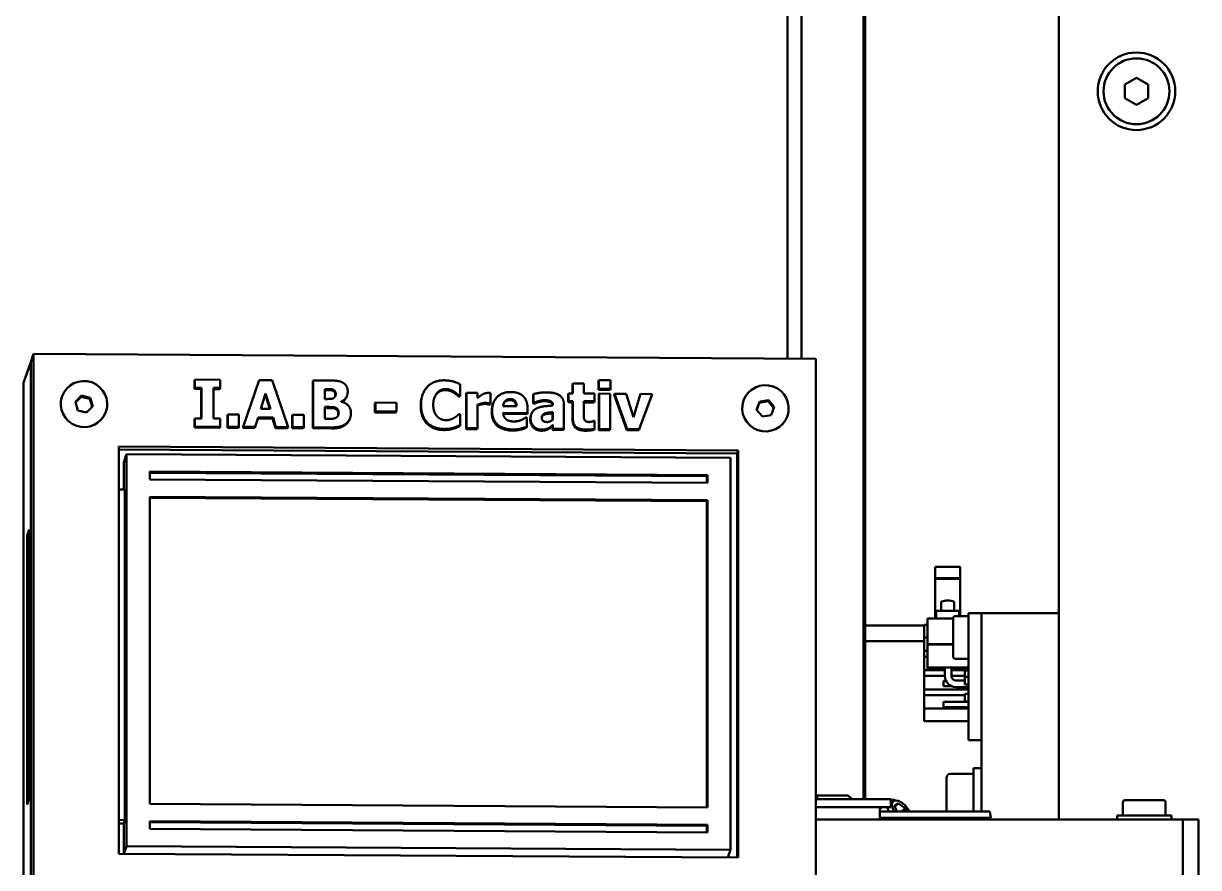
# Model space of a CAD drawing. Header units: millimetres. Extents: x -2015 to 3360, y -4745 to 2376.
# Drawn here: x 2459.9 to 2611.4, y 1550.1 to 1659 of the extents above; entities that cross this region are included whole.
import ezdxf

# ---------------------------------------------------------------- set-up
doc = ezdxf.new("R2010")
doc.units = ezdxf.units.MM
doc.header["$LTSCALE"] = 8
doc.layers.add('Visible (ISO)', color=7, linetype='Continuous', lineweight=50)

msp = doc.modelspace()

# ---------------------------------------------------------------- linework, layer by layer
at = {"layer": 'Visible (ISO)'}
for p, q in [((2560.25, 1615.75), (2560.25, 1855.34)), ((2568.25, 1558.91), (2568.25, 1855.34)), ((2558.44, 1615.76), (2558.44, 1760.34)), ((2568.44, 1558.91), (2568.44, 1760.34)), ((2593.44, 1639.8), (2593.44, 1662.73)), ((2601.94, 1651.09), (2603.44, 1651.96)), ((2601.94, 1649.36), (2601.94, 1651.09)), ((2603.44, 1651.96), (2604.94, 1651.09)), ((2604.94, 1651.09), (2604.94, 1649.36)), ((2603.44, 1648.49), (2601.94, 1649.36)), ((2604.94, 1649.36), (2603.44, 1648.49)), ((2593.44, 1639.8), (2593.44, 1636.26)), ((2593.44, 1556.31), (2593.44, 1636.26)), ((2460.81, 1615.31), (2461.18, 1616.37)), ((2562.07, 1615.74), (2461.18, 1616.37)), ((2461.18, 1616.37), (2461.18, 1522.22)), ((2459.87, 1612.64), (2460.81, 1615.31)), ((2460.81, 1615.31), (2460.81, 1521.16)), ((2460.81, 1615.31), (2460.81, 1521.16)), ((2562.07, 1521.59), (2562.07, 1615.74)), ((2481.92, 1612.9), (2481.97, 1613.04)), ((2481.92, 1611.85), (2481.92, 1612.9)), ((2481.97, 1613.04), (2481.97, 1611.98)), ((2485.25, 1613.02), (2481.97, 1613.04)), ((2485.25, 1611.96), (2485.25, 1613.02)), ((2488.18, 1606.82), (2490.24, 1612.85)), ((2490.29, 1612.98), (2488.23, 1606.95)), ((2490.24, 1612.85), (2490.29, 1612.98)), ((2491.96, 1612.97), (2490.29, 1612.98)), ((2494.01, 1606.91), (2491.96, 1612.97)), ((2497.19, 1612.81), (2497.24, 1612.94)), ((2497.19, 1606.76), (2497.19, 1612.81)), ((2497.24, 1612.94), (2497.24, 1606.89)), ((2499.39, 1612.93), (2497.24, 1612.94)), ((2534.04, 1612.85), (2534.09, 1612.98)), ((2534.04, 1611.74), (2534.04, 1612.85)), ((2534.09, 1612.98), (2534.09, 1611.88)), ((2535.61, 1612.97), (2534.09, 1612.98)), ((2535.61, 1611.87), (2535.61, 1612.97)), ((2459.87, 1612.64), (2459.87, 1518.49)), ((2481.92, 1611.85), (2481.97, 1611.98)), ((2482.8, 1611.84), (2481.92, 1611.85)), ((2481.97, 1611.98), (2482.84, 1611.98)), ((2482.8, 1611.84), (2482.84, 1611.98)), ((2482.8, 1608.04), (2482.8, 1611.84)), ((2482.84, 1611.98), (2482.84, 1608.04)), ((2484.38, 1611.97), (2485.25, 1611.96)), ((2484.38, 1608.03), (2484.38, 1611.97)), ((2485.2, 1611.83), (2484.38, 1611.83)), ((2485.2, 1611.83), (2485.25, 1611.96)), ((2490.47, 1609.27), (2491.1, 1611.26)), ((2491.1, 1611.26), (2491.72, 1609.26)), ((2498.76, 1610.54), (2498.76, 1611.83)), ((2498.76, 1611.83), (2498.86, 1611.83)), ((2498.82, 1611.69), (2498.76, 1611.7)), ((2499.79, 1611.61), (2499.84, 1611.74)), ((2516.2, 1610.99), (2516.2, 1612.43)), ((2516.97, 1611.2), (2517.02, 1611.33)), ((2516.97, 1606.64), (2516.97, 1611.2)), ((2517.02, 1611.33), (2517.02, 1606.77)), ((2518.45, 1611.32), (2517.02, 1611.33)), ((2518.45, 1610.67), (2518.45, 1611.32)), ((2520.11, 1609.97), (2520.11, 1611.31)), ((2530.14, 1611.12), (2530.18, 1611.25)), ((2530.18, 1611.25), (2530.18, 1610.26)), ((2530.73, 1611.25), (2530.18, 1611.25)), ((2530.69, 1612.42), (2530.73, 1612.55)), ((2530.69, 1611.25), (2530.69, 1612.42)), ((2530.73, 1612.55), (2530.73, 1611.25)), ((2532.16, 1612.54), (2530.73, 1612.55)), ((2532.16, 1611.24), (2532.16, 1612.54)), ((2533.55, 1611.23), (2532.16, 1611.24)), ((2533.55, 1610.24), (2533.55, 1611.23)), ((2534.04, 1611.74), (2534.09, 1611.88)), ((2535.56, 1611.73), (2534.04, 1611.74)), ((2534.08, 1611.09), (2534.13, 1611.23)), ((2534.09, 1611.88), (2535.61, 1611.87)), ((2534.13, 1611.23), (2534.13, 1606.66)), ((2535.56, 1611.22), (2534.13, 1611.23)), ((2535.56, 1611.73), (2535.61, 1611.87)), ((2535.56, 1606.66), (2535.56, 1611.22)), ((2536.06, 1611.08), (2536.11, 1611.21)), ((2536.11, 1611.21), (2537.74, 1606.64)), ((2537.62, 1611.2), (2536.11, 1611.21)), ((2538.55, 1608.18), (2537.62, 1611.2)), ((2466.56, 1610.17), (2467.35, 1610.99)), ((2466.88, 1609.07), (2466.56, 1610.17)), ((2467.29, 1610.83), (2466.58, 1610.09)), ((2467.35, 1610.99), (2467.29, 1610.83)), ((2468.42, 1610.55), (2467.29, 1610.83)), ((2467.35, 1610.99), (2468.47, 1610.71)), ((2468.47, 1610.71), (2468.42, 1610.55)), ((2468.72, 1609.53), (2468.42, 1610.55)), ((2468.47, 1610.71), (2468.8, 1609.61)), ((2491.63, 1609.26), (2491.06, 1611.12)), ((2498.95, 1610.54), (2498.76, 1610.54)), ((2500.86, 1610.19), (2500.86, 1610.22)), ((2501.57, 1610.88), (2501.62, 1611.01)), ((2505.21, 1609.94), (2505.26, 1610.08)), ((2505.21, 1608.82), (2505.21, 1609.94)), ((2505.26, 1610.08), (2505.26, 1608.95)), ((2507.97, 1610.06), (2505.26, 1610.08)), ((2507.97, 1608.93), (2507.97, 1610.06)), ((2511.31, 1610.98), (2511.35, 1611.11)), ((2516, 1610.86), (2516.05, 1611)), ((2516.15, 1610.86), (2516, 1610.86)), ((2516.05, 1611), (2516.2, 1610.99)), ((2516.15, 1610.86), (2516.2, 1610.99)), ((2518.45, 1606.76), (2518.45, 1609.81)), ((2519.94, 1609.83), (2519.99, 1609.97)), ((2520.06, 1609.83), (2519.94, 1609.83)), ((2519.99, 1609.97), (2520.11, 1609.97)), ((2520.06, 1609.83), (2520.11, 1609.97)), ((2520.42, 1609.85), (2520.47, 1609.98)), ((2525.62, 1611.05), (2525.67, 1611.18)), ((2525.62, 1609.94), (2525.62, 1611.05)), ((2525.62, 1609.94), (2525.67, 1610.08)), ((2525.75, 1609.94), (2525.62, 1609.94)), ((2525.67, 1611.18), (2525.67, 1610.08)), ((2525.67, 1610.08), (2525.79, 1610.08)), ((2525.75, 1609.94), (2525.79, 1610.08)), ((2528.17, 1609.72), (2528.17, 1609.69)), ((2529.59, 1606.69), (2529.59, 1609.79)), ((2530.14, 1610.13), (2530.14, 1611.12)), ((2530.14, 1610.13), (2530.18, 1610.26)), ((2530.69, 1610.12), (2530.14, 1610.13)), ((2530.18, 1610.26), (2530.73, 1610.26)), ((2530.69, 1610.12), (2530.73, 1610.26)), ((2530.69, 1607.99), (2530.69, 1610.12)), ((2530.73, 1610.26), (2530.73, 1608.13)), ((2532.16, 1610.25), (2533.55, 1610.24)), ((2532.16, 1608.63), (2532.16, 1610.25)), ((2533.5, 1610.11), (2532.16, 1610.11)), ((2533.5, 1610.11), (2533.55, 1610.24)), ((2534.08, 1606.53), (2534.08, 1611.09)), ((2537.7, 1606.51), (2536.06, 1611.08)), ((2539.48, 1611.19), (2538.55, 1608.18)), ((2538.55, 1608.19), (2539.44, 1611.06)), ((2540.91, 1611.05), (2539.26, 1606.5)), ((2539.31, 1606.63), (2540.96, 1611.18)), ((2539.44, 1611.06), (2539.48, 1611.19)), ((2540.96, 1611.18), (2539.48, 1611.19)), ((2540.91, 1611.05), (2540.96, 1611.18)), ((2554.44, 1609.15), (2554.84, 1610.22)), ((2554.78, 1610.06), (2554.45, 1609.15)), ((2555.92, 1610.25), (2554.78, 1610.06)), ((2554.84, 1610.22), (2554.78, 1610.06)), ((2554.84, 1610.22), (2555.98, 1610.41)), ((2555.98, 1610.41), (2555.92, 1610.25)), ((2556.66, 1609.37), (2555.92, 1610.25)), ((2555.98, 1610.41), (2556.72, 1609.53)), ((2468, 1608.79), (2466.88, 1609.07)), ((2468.8, 1609.61), (2468, 1608.79)), ((2486.17, 1608.43), (2486.22, 1608.56)), ((2486.17, 1606.83), (2486.17, 1608.43)), ((2486.22, 1608.56), (2486.22, 1606.96)), ((2487.66, 1608.55), (2486.22, 1608.56)), ((2487.66, 1606.95), (2487.66, 1608.55)), ((2489.76, 1606.94), (2490.14, 1608.17)), ((2490.14, 1608.17), (2492.06, 1608.16)), ((2491.72, 1609.26), (2490.47, 1609.27)), ((2494.53, 1608.38), (2494.57, 1608.51)), ((2494.53, 1606.78), (2494.53, 1608.38)), ((2494.57, 1608.51), (2494.57, 1606.91)), ((2496.02, 1608.5), (2494.57, 1608.51)), ((2496.02, 1606.9), (2496.02, 1608.5)), ((2498.76, 1607.99), (2498.76, 1609.51)), ((2498.76, 1609.51), (2499.04, 1609.51)), ((2498.99, 1609.38), (2498.76, 1609.38)), ((2500.03, 1609.31), (2500.07, 1609.44)), ((2505.21, 1608.82), (2505.26, 1608.95)), ((2507.92, 1608.8), (2505.21, 1608.82)), ((2505.26, 1608.95), (2507.97, 1608.93)), ((2507.92, 1608.8), (2507.97, 1608.93)), ((2516.2, 1608.6), (2516.06, 1608.6)), ((2516.2, 1607.18), (2516.2, 1608.6)), ((2523.48, 1609.6), (2521.75, 1609.61)), ((2521.75, 1608.75), (2524.9, 1608.73)), ((2524.85, 1608.6), (2521.76, 1608.62)), ((2524.85, 1608.6), (2524.9, 1608.73)), ((2524.9, 1608.73), (2524.9, 1609.24)), ((2525.33, 1608.47), (2525.37, 1608.6)), ((2527.09, 1608.54), (2527.13, 1608.68)), ((2528.12, 1608.7), (2528.16, 1608.84)), ((2528.12, 1607.85), (2528.12, 1608.7)), ((2528.16, 1608.84), (2528.16, 1607.89)), ((2555.18, 1608.27), (2554.44, 1609.15)), ((2556.32, 1608.46), (2555.18, 1608.27)), ((2556.72, 1609.53), (2556.32, 1608.46)), ((2481.92, 1607.91), (2481.97, 1608.04)), ((2481.92, 1606.86), (2481.92, 1607.91)), ((2481.92, 1606.86), (2481.97, 1606.99)), ((2485.2, 1606.84), (2481.92, 1606.86)), ((2481.97, 1608.04), (2481.97, 1606.99)), ((2482.84, 1608.04), (2481.97, 1608.04)), ((2481.97, 1606.99), (2485.25, 1606.97)), ((2485.25, 1608.02), (2484.38, 1608.03)), ((2485.2, 1606.84), (2485.25, 1606.97)), ((2485.25, 1606.97), (2485.25, 1608.02)), ((2486.17, 1606.83), (2486.22, 1606.96)), ((2487.62, 1606.82), (2486.17, 1606.83)), ((2486.22, 1606.96), (2487.66, 1606.95)), ((2487.62, 1606.82), (2487.66, 1606.95)), ((2488.18, 1606.82), (2488.23, 1606.95)), ((2489.71, 1606.81), (2488.18, 1606.82)), ((2488.23, 1606.95), (2489.76, 1606.94)), ((2489.71, 1606.81), (2489.76, 1606.94)), ((2492.01, 1608.03), (2490.1, 1608.04)), ((2492.01, 1608.03), (2492.06, 1608.16)), ((2492.39, 1606.79), (2492.01, 1608.03)), ((2492.06, 1608.16), (2492.44, 1606.92)), ((2492.39, 1606.79), (2492.44, 1606.92)), ((2493.97, 1606.78), (2492.39, 1606.79)), ((2492.44, 1606.92), (2494.01, 1606.91)), ((2493.97, 1606.78), (2494.01, 1606.91)), ((2494.53, 1606.78), (2494.57, 1606.91)), ((2495.97, 1606.77), (2494.53, 1606.78)), ((2494.57, 1606.91), (2496.02, 1606.9)), ((2495.97, 1606.77), (2496.02, 1606.9)), ((2497.19, 1606.76), (2497.24, 1606.89)), ((2499.63, 1606.75), (2497.19, 1606.76)), ((2497.24, 1606.89), (2499.67, 1606.88)), ((2498.84, 1607.99), (2498.76, 1607.99)), ((2501.96, 1607.97), (2502.01, 1608.1)), ((2516.15, 1607.04), (2516.2, 1607.18)), ((2516.97, 1606.64), (2517.02, 1606.77)), ((2517.02, 1606.77), (2518.45, 1606.76)), ((2518.4, 1606.63), (2518.45, 1606.76)), ((2524.04, 1606.6), (2524.09, 1606.74)), ((2524.81, 1608.15), (2524.66, 1608.15)), ((2524.76, 1606.84), (2524.81, 1606.98)), ((2524.81, 1606.98), (2524.81, 1608.15)), ((2528.12, 1607.05), (2528.16, 1607.19)), ((2528.12, 1606.57), (2528.12, 1607.05)), ((2528.12, 1606.57), (2528.16, 1606.7)), ((2528.16, 1607.19), (2528.16, 1606.7)), ((2528.16, 1606.7), (2529.59, 1606.69)), ((2529.54, 1606.56), (2529.59, 1606.69)), ((2533.55, 1607.71), (2533.42, 1607.71)), ((2533.5, 1606.57), (2533.55, 1606.71)), ((2533.55, 1606.71), (2533.55, 1607.71)), ((2534.08, 1606.53), (2534.13, 1606.66)), ((2534.13, 1606.66), (2535.56, 1606.66)), ((2535.51, 1606.52), (2535.56, 1606.66)), ((2518.4, 1606.63), (2516.97, 1606.64)), ((2529.54, 1606.56), (2528.12, 1606.57)), ((2535.51, 1606.52), (2534.08, 1606.53)), ((2537.7, 1606.51), (2537.74, 1606.64)), ((2539.26, 1606.5), (2537.7, 1606.51)), ((2537.74, 1606.64), (2539.31, 1606.63)), ((2539.26, 1606.5), (2539.31, 1606.63)), ((2472.17, 1551.88), (2472.17, 1604.41)), ((2472.17, 1604.41), (2552.08, 1603.91)), ((2551.94, 1603.51), (2472.17, 1604.01)), ((2551.94, 1603.51), (2552.08, 1603.91)), ((2552.08, 1603.91), (2552.08, 1551.38)), ((2473.17, 1603.41), (2472.8, 1602.35)), ((2472.8, 1602.35), (2472.8, 1598.85)), ((2473.17, 1603.41), (2473.17, 1552.87)), ((2551.09, 1602.93), (2473.17, 1603.41)), ((2551.09, 1552.38), (2551.09, 1602.93)), ((2551.94, 1551.39), (2551.94, 1603.51)), ((2476.17, 1601.17), (2476.17, 1600.17)), ((2548.09, 1600.72), (2476.17, 1601.17)), ((2548.04, 1600.58), (2476.17, 1601.03)), ((2548.04, 1600.58), (2548.09, 1600.72)), ((2548.09, 1599.72), (2548.09, 1600.72)), ((2476.17, 1600.17), (2548.09, 1599.72)), ((2548.04, 1599.72), (2548.04, 1600.58)), ((2472.17, 1598.86), (2472.96, 1598.85)), ((2472.96, 1598.85), (2472.96, 1556.23)), ((2476.17, 1597.94), (2476.17, 1558.3)), ((2548.09, 1597.49), (2476.17, 1597.94)), ((2548.04, 1597.36), (2476.17, 1597.81)), ((2548.04, 1597.36), (2548.09, 1597.49)), ((2548.04, 1557.85), (2548.04, 1597.36)), ((2548.09, 1557.85), (2548.09, 1597.49)), ((2460.34, 1592.92), (2460.62, 1593.71)), ((2460.62, 1593.71), (2460.62, 1559.03)), ((2460.34, 1592.92), (2460.62, 1592.91)), ((2460.34, 1558.23), (2460.34, 1592.92)), ((2577.49, 1588.87), (2577.49, 1587.44)), ((2580.69, 1588.87), (2577.49, 1588.87)), ((2580.69, 1588.87), (2580.69, 1587.44)), ((2580.69, 1587.44), (2577.49, 1587.44)), ((2577.49, 1587.44), (2577.49, 1587.33)), ((2580.69, 1587.33), (2577.49, 1587.33)), ((2577.49, 1587.33), (2577.49, 1586.86)), ((2580.69, 1587.44), (2580.69, 1587.33)), ((2580.69, 1587.33), (2580.69, 1586.86)), ((2577.49, 1585.96), (2577.49, 1586.86)), ((2577.49, 1585.96), (2577.49, 1582.22)), ((2580.69, 1585.96), (2580.69, 1586.86)), ((2580.69, 1585.96), (2580.69, 1582.54)), ((2578.24, 1584.29), (2578.24, 1583.22)), ((2579.94, 1583.22), (2579.94, 1584.29)), ((2577.59, 1583.22), (2577.59, 1582.47)), ((2580.59, 1583.22), (2577.59, 1583.22)), ((2577.59, 1582.22), (2577.59, 1582.47)), ((2580.09, 1582.54), (2581.79, 1582.54)), ((2580.59, 1583.22), (2580.59, 1582.54)), ((2581.79, 1566.52), (2581.79, 1582.92)), ((2581.79, 1582.92), (2583.44, 1582.92)), ((2583.44, 1566.52), (2583.44, 1582.92)), ((2593.44, 1582.92), (2583.44, 1582.92)), ((2583.44, 1557.32), (2583.44, 1582.92)), ((2576.04, 1581.31), (2568.44, 1581.31)), ((2576.04, 1579.78), (2576.04, 1581.42)), ((2576.04, 1581.42), (2576.49, 1581.42)), ((2576.49, 1582.22), (2579.79, 1582.22)), ((2576.49, 1578.9), (2576.49, 1582.22)), ((2579.79, 1577.34), (2579.79, 1582.24)), ((2576.04, 1579.78), (2576.04, 1578.04)), ((2576.49, 1579.78), (2576.04, 1579.78)), ((2568.44, 1579.31), (2576.04, 1579.31)), ((2576.04, 1577.3), (2576.04, 1578.04)), ((2576.49, 1578.04), (2576.04, 1578.04)), ((2579.79, 1578.9), (2576.49, 1578.9)), ((2579.79, 1578.89), (2576.49, 1578.89)), ((2576.49, 1575.89), (2576.49, 1578.89)), ((2578.57, 1578.9), (2578.57, 1578.89)), ((2576.04, 1577.3), (2576.04, 1575.56)), ((2576.49, 1577.3), (2576.04, 1577.3)), ((2580.09, 1577.04), (2581.79, 1577.04)), ((2576.04, 1574.82), (2576.04, 1575.56)), ((2578.72, 1575.56), (2576.04, 1575.56)), ((2576.04, 1574.82), (2576.04, 1573.08)), ((2578.72, 1574.82), (2576.04, 1574.82)), ((2581.79, 1575.89), (2576.49, 1575.89)), ((2576.49, 1575.89), (2576.49, 1575.59)), ((2578.72, 1575.59), (2576.49, 1575.59)), ((2578.72, 1574.79), (2578.72, 1575.89)), ((2579.57, 1574.79), (2579.57, 1575.89)), ((2581.79, 1575.59), (2579.57, 1575.59)), ((2581.79, 1575.56), (2579.57, 1575.56)), ((2581.29, 1574.82), (2579.57, 1574.82)), ((2581.29, 1575.52), (2581.79, 1575.52)), ((2581.29, 1574.72), (2581.29, 1575.52)), ((2578.57, 1574.19), (2578.57, 1573.49)), ((2578.85, 1574.19), (2578.57, 1574.19)), ((2578.57, 1573.49), (2579.55, 1573.49)), ((2580.14, 1574.21), (2581.29, 1574.21)), ((2580.14, 1573.36), (2581.79, 1573.36)), ((2581.29, 1574.72), (2581.79, 1574.72)), ((2581.29, 1573.72), (2581.29, 1574.72)), ((2581.29, 1573.72), (2581.79, 1573.72)), ((2576.04, 1572.34), (2576.04, 1573.08)), ((2581.79, 1573.08), (2576.04, 1573.08)), ((2576.04, 1572.34), (2576.04, 1570.61)), ((2581.29, 1572.34), (2576.04, 1572.34)), ((2581.29, 1572.52), (2581.79, 1572.52)), ((2581.29, 1571.52), (2581.29, 1572.52)), ((2581.79, 1570.61), (2576.04, 1570.61)), ((2576.04, 1568.97), (2576.04, 1570.61)), ((2578.57, 1571.49), (2578.57, 1570.79)), ((2581.79, 1571.49), (2578.57, 1571.49)), ((2578.57, 1570.79), (2581.79, 1570.79)), ((2581.29, 1571.52), (2581.79, 1571.52)), ((2576.04, 1568.97), (2581.79, 1568.97)), ((2581.79, 1566.52), (2583.44, 1566.52)), ((2582.44, 1557.32), (2582.44, 1562.92)), ((2583.44, 1562.92), (2582.44, 1562.92)), ((2578.94, 1557.32), (2578.94, 1561.67)), ((2579.44, 1562.17), (2582.44, 1562.17)), ((2460.62, 1559.03), (2460.34, 1558.23)), ((2476.17, 1558.3), (2548.09, 1557.85)), ((2571.75, 1558.91), (2562.07, 1558.91)), ((2562.25, 1559.41), (2562.25, 1558.91)), ((2562.25, 1559.41), (2566.25, 1559.41)), ((2566.25, 1559.41), (2566.75, 1558.91)), ((2571.75, 1557.91), (2571.75, 1558.91)), ((2572.62, 1558.71), (2572.22, 1558.81)), ((2572.22, 1558.06), (2572.72, 1558.38)), ((2572.26, 1557.96), (2572.72, 1558.38)), ((2572.72, 1558.38), (2573.61, 1557.77)), ((2601.69, 1558.51), (2601.69, 1556.81)), ((2601.99, 1558.81), (2606.89, 1558.81)), ((2607.19, 1558.51), (2607.19, 1556.81)), ((2571.75, 1557.91), (2562.07, 1557.91)), ((2570.35, 1556.31), (2570.35, 1557.91)), ((2570.35, 1557.67), (2570.62, 1557.91)), ((2584.51, 1557.32), (2570.35, 1557.32)), ((2572.52, 1557.32), (2572.22, 1558.06)), ((2573.11, 1557.32), (2573.61, 1557.77)), ((2573.61, 1557.77), (2573.79, 1557.32)), ((2584.51, 1557.32), (2584.64, 1556.53)), ((2607.94, 1556.81), (2600.94, 1556.81)), ((2600.94, 1556.81), (2600.94, 1556.31)), ((2607.94, 1556.81), (2607.94, 1556.31)), ((2472.96, 1556.23), (2472.17, 1556.24)), ((2472.8, 1555.77), (2472.17, 1555.77)), ((2472.96, 1556.23), (2472.8, 1555.77)), ((2472.8, 1555.77), (2472.8, 1551.88)), ((2548.09, 1555.62), (2476.17, 1556.07)), ((2476.17, 1556.07), (2476.17, 1555.08)), ((2548.04, 1555.49), (2476.17, 1555.94)), ((2548.04, 1555.49), (2548.09, 1555.62)), ((2548.04, 1554.63), (2548.04, 1555.49)), ((2548.09, 1554.63), (2548.09, 1555.62)), ((2609.44, 1556.31), (2562.07, 1556.31)), ((2584.64, 1556.53), (2570.35, 1556.53)), ((2571.55, 1556.41), (2570.35, 1556.41)), ((2571.55, 1556.41), (2571.85, 1556.41)), ((2573.77, 1556.41), (2571.85, 1556.41)), ((2572.03, 1556.31), (2572.03, 1556.41)), ((2573.77, 1556.41), (2574.05, 1556.41)), ((2575.84, 1556.41), (2574.05, 1556.41)), ((2574.2, 1556.31), (2574.2, 1556.41)), ((2575.84, 1556.41), (2576.1, 1556.41)), ((2577.73, 1556.41), (2576.1, 1556.41)), ((2576.22, 1556.31), (2576.22, 1556.41)), ((2577.73, 1556.41), (2577.96, 1556.41)), ((2579.41, 1556.41), (2577.96, 1556.41)), ((2578.05, 1556.31), (2578.05, 1556.41)), ((2579.41, 1556.41), (2579.61, 1556.41)), ((2580.84, 1556.41), (2579.61, 1556.41)), ((2579.68, 1556.31), (2579.68, 1556.41)), ((2580.84, 1556.41), (2581.01, 1556.41)), ((2582.02, 1556.41), (2581.01, 1556.41)), ((2581.06, 1556.31), (2581.06, 1556.41)), ((2582.02, 1556.41), (2582.15, 1556.41)), ((2582.91, 1556.41), (2582.15, 1556.41)), ((2582.18, 1556.31), (2582.18, 1556.41)), ((2582.91, 1556.41), (2583.01, 1556.41)), ((2583.52, 1556.41), (2583.01, 1556.41)), ((2583.02, 1556.31), (2583.02, 1556.41)), ((2583.52, 1556.41), (2583.57, 1556.41)), ((2583.81, 1556.41), (2583.57, 1556.41)), ((2583.58, 1556.31), (2583.58, 1556.41)), ((2583.81, 1556.41), (2583.83, 1556.41)), ((2583.84, 1556.41), (2583.83, 1556.41)), ((2583.83, 1556.31), (2583.83, 1556.41)), ((2583.98, 1556.42), (2584.64, 1556.53)), ((2611.44, 1556.31), (2609.44, 1556.31)), ((2609.44, 1556.31), (2609.44, 1541.31)), ((2611.44, 1541.31), (2611.44, 1556.31)), ((2476.17, 1555.08), (2548.09, 1554.63)), ((2473.17, 1552.87), (2472.82, 1551.88)), ((2473.17, 1552.87), (2551.09, 1552.38)), ((2551.09, 1552.38), (2550.74, 1551.39)), ((2552.08, 1551.38), (2472.17, 1551.88))]:
    msp.add_line(p, q, dxfattribs=at)
for radius in [5, 4.25]:
    msp.add_circle((2603.44, 1650.23), radius, dxfattribs=at)
for centre, radius, start, end in [((2580.09, 1582.24), 0.3, 90, 180), ((2580.09, 1577.34), 0.3, 180, 270), ((2580.14, 1574.79), 1.42, 180, 270), ((2580.14, 1574.79), 0.575, 180, 270), ((2579.44, 1561.67), 0.5, 90, 180), ((2601.99, 1558.51), 0.3, 90, 180), ((2606.89, 1558.51), 0.3, 0, 90), ((2583.84, 1557.21), 0.8, 270, 280)]:
    msp.add_arc(centre, radius, start, end, dxfattribs=at)
for centre in [(2467.68, 1609.89), (2467.68, 1609.89), (2555.58, 1609.34), (2555.58, 1609.34)]:
    msp.add_ellipse(centre, major_axis=(2.83, -1), ratio=0.989987, dxfattribs=at)
for centre, major_axis, ratio, start_param, end_param in [((2579.09, 1584.29), (0.85, 0), 0.31869, 0, 3.141593), ((2572.83, 1557.21), (-1.34, 1.49), 0.513869, 5.640926, 6.006481), ((2573.1, 1557.45), (-1.05, 1.17), 0.513869, 4.178561, 7.522178), ((2572.83, 1557.21), (1.34, -1.49), 0.513869, 3.838101, 4.208362)]:
    msp.add_ellipse(centre, major_axis=major_axis, ratio=ratio, start_param=start_param, end_param=end_param, dxfattribs=at)
for points in [[(2501.05, 1612.65), (2500.75, 1612.82), (2500.06, 1612.92), (2499.39, 1612.93)], [(2514.14, 1612.95), (2512.77, 1612.96), (2511.15, 1611.26), (2511.15, 1609.83)], [(2515.35, 1612.79), (2515.08, 1612.86), (2514.5, 1612.95), (2514.14, 1612.95)], [(2516.2, 1612.43), (2516.05, 1612.51), (2515.56, 1612.73), (2515.35, 1612.79)], [(2499.79, 1611.61), (2499.64, 1611.68), (2499.23, 1611.69), (2498.82, 1611.69)], [(2498.86, 1611.83), (2499.27, 1611.83), (2499.69, 1611.81), (2499.84, 1611.74)], [(2500.1, 1611.08), (2500.1, 1611.23), (2499.95, 1611.54), (2499.79, 1611.61)], [(2500.15, 1611.22), (2500.15, 1611.02), (2500.01, 1610.72), (2499.83, 1610.63)], [(2499.84, 1611.74), (2499.99, 1611.67), (2500.15, 1611.36), (2500.15, 1611.22)], [(2500.86, 1610.22), (2501.26, 1610.38), (2501.7, 1611.07), (2501.7, 1611.51)], [(2501.7, 1611.51), (2501.7, 1611.89), (2501.38, 1612.48), (2501.05, 1612.65)], [(2512.73, 1609.81), (2512.73, 1610.34), (2513.03, 1611.13), (2513.25, 1611.36)], [(2513.21, 1611.23), (2512.99, 1611.01), (2512.85, 1610.64)], [(2514.34, 1611.69), (2514.01, 1611.69), (2513.46, 1611.49), (2513.21, 1611.23)], [(2513.25, 1611.36), (2513.5, 1611.62), (2514.05, 1611.82), (2514.38, 1611.82)], [(2515.34, 1611.37), (2515.13, 1611.5), (2514.62, 1611.68), (2514.34, 1611.69)], [(2514.38, 1611.82), (2514.66, 1611.82), (2515.17, 1611.63), (2515.39, 1611.5)], [(2516, 1610.86), (2515.89, 1610.96), (2515.55, 1611.24), (2515.34, 1611.37)], [(2515.39, 1611.5), (2515.6, 1611.37), (2515.93, 1611.09), (2516.05, 1611)], [(2519.79, 1611.33), (2519.61, 1611.33), (2519.2, 1611.2), (2519.04, 1611.11)], [(2520.11, 1611.31), (2520.04, 1611.32), (2519.86, 1611.33), (2519.79, 1611.33)], [(2522.78, 1611.44), (2521.61, 1611.45), (2520.32, 1610.12), (2520.32, 1609)], [(2524.9, 1609.24), (2524.9, 1610.29), (2523.83, 1611.43), (2522.78, 1611.44)], [(2527.32, 1611.4), (2526.83, 1611.4), (2525.88, 1611.24), (2525.67, 1611.18)], [(2529.59, 1609.79), (2529.59, 1610.6), (2528.5, 1611.39), (2527.32, 1611.4)], [(2499.83, 1610.63), (2499.66, 1610.55), (2499.34, 1610.54), (2498.95, 1610.54)], [(2500.08, 1610.86), (2500.1, 1610.96), (2500.1, 1611.08)], [(2502.11, 1608.72), (2502.11, 1609.33), (2501.43, 1610.07), (2500.86, 1610.19)], [(2511.11, 1609.69), (2511.11, 1610.41), (2511.31, 1610.98)], [(2514.09, 1606.54), (2512.72, 1606.55), (2511.11, 1608.2), (2511.11, 1609.69)], [(2511.15, 1609.83), (2511.15, 1608.34), (2512.76, 1606.68), (2514.14, 1606.67)], [(2513.28, 1608.24), (2513.03, 1608.48), (2512.73, 1609.25), (2512.73, 1609.81)], [(2519.04, 1611.11), (2518.9, 1611.03), (2518.55, 1610.75), (2518.45, 1610.67)], [(2518.45, 1609.81), (2518.68, 1609.9), (2519.18, 1610.03), (2519.4, 1610.03)], [(2519.94, 1609.83), (2519.86, 1609.86), (2519.55, 1609.89), (2519.36, 1609.9)], [(2519.4, 1610.03), (2519.59, 1610.03), (2519.9, 1610), (2519.99, 1609.97)], [(2520.27, 1608.87), (2520.27, 1609.42), (2520.42, 1609.85)], [(2521.75, 1609.61), (2521.77, 1610.03), (2522.24, 1610.53), (2522.66, 1610.53)], [(2522.66, 1610.53), (2523.07, 1610.53), (2523.47, 1610.05), (2523.48, 1609.6)], [(2527, 1610.26), (2526.75, 1610.26), (2526.07, 1610.08), (2525.75, 1609.94)], [(2525.79, 1610.08), (2526.12, 1610.22), (2526.8, 1610.39), (2527.05, 1610.39)], [(2528.17, 1609.69), (2527.55, 1609.66), (2526.47, 1609.52), (2526.08, 1609.34)], [(2527.05, 1610.39), (2527.61, 1610.39), (2528.17, 1610.1), (2528.17, 1609.72)], [(2500.03, 1609.31), (2499.89, 1609.36), (2499.4, 1609.37), (2498.99, 1609.38)], [(2499.04, 1609.51), (2499.45, 1609.51), (2499.93, 1609.49), (2500.07, 1609.44)], [(2500.48, 1608.62), (2500.48, 1608.9), (2500.25, 1609.22), (2500.03, 1609.31)], [(2500.07, 1609.44), (2500.3, 1609.35), (2500.53, 1609.03), (2500.53, 1608.75)], [(2500.53, 1608.75), (2500.53, 1608.53), (2500.33, 1608.19), (2500.13, 1608.1)], [(2500.46, 1608.41), (2500.48, 1608.51), (2500.48, 1608.62)], [(2501.48, 1607.36), (2501.76, 1607.59), (2502.11, 1608.27), (2502.11, 1608.72)], [(2514.39, 1607.8), (2514.1, 1607.8), (2513.52, 1608.01), (2513.28, 1608.24)], [(2516.06, 1608.6), (2515.95, 1608.5), (2515.64, 1608.24), (2515.43, 1608.12)], [(2522.96, 1606.48), (2521.66, 1606.49), (2520.27, 1607.73), (2520.27, 1608.87)], [(2520.32, 1609), (2520.32, 1607.86), (2521.71, 1606.62), (2523.01, 1606.61)], [(2522.19, 1607.88), (2522, 1608.01), (2521.77, 1608.43), (2521.75, 1608.75)], [(2525.24, 1607.89), (2525.24, 1608.22), (2525.33, 1608.47)], [(2526.08, 1609.34), (2525.7, 1609.16), (2525.29, 1608.53), (2525.29, 1608.03)], [(2526.73, 1608.14), (2526.73, 1608.35), (2526.94, 1608.61), (2527.13, 1608.68)], [(2528.12, 1608.7), (2527.75, 1608.67), (2527.3, 1608.62), (2527.09, 1608.54)], [(2527.13, 1608.68), (2527.35, 1608.75), (2527.8, 1608.81), (2528.16, 1608.84)], [(2532.23, 1607.89), (2532.17, 1608.03), (2532.16, 1608.39), (2532.16, 1608.63)], [(2500.13, 1608.1), (2499.89, 1608), (2499.44, 1607.98), (2498.84, 1607.99)], [(2501.43, 1607.23), (2501.08, 1606.96), (2500.26, 1606.74), (2499.63, 1606.75)], [(2499.67, 1606.88), (2500.31, 1606.88), (2501.13, 1607.1), (2501.48, 1607.36)], [(2515.31, 1606.71), (2515.02, 1606.62), (2514.52, 1606.54), (2514.09, 1606.54)], [(2514.14, 1606.67), (2514.57, 1606.67), (2515.07, 1606.75), (2515.36, 1606.84)], [(2515.43, 1608.12), (2515.24, 1608), (2514.69, 1607.8), (2514.39, 1607.8)], [(2516.15, 1607.04), (2515.99, 1606.97), (2515.55, 1606.77), (2515.31, 1606.71)], [(2515.36, 1606.84), (2515.59, 1606.91), (2516.03, 1607.1), (2516.2, 1607.18)], [(2523.16, 1607.64), (2522.87, 1607.64), (2522.37, 1607.75), (2522.19, 1607.88)], [(2523.01, 1606.61), (2523.36, 1606.61), (2523.86, 1606.67), (2524.09, 1606.74)], [(2524.09, 1607.83), (2523.89, 1607.74), (2523.4, 1607.64), (2523.16, 1607.64)], [(2524.76, 1606.84), (2524.59, 1606.78), (2524.3, 1606.66), (2524.04, 1606.6)], [(2524.66, 1608.15), (2524.56, 1608.09), (2524.27, 1607.91), (2524.09, 1607.83)], [(2524.09, 1606.74), (2524.35, 1606.79), (2524.63, 1606.91), (2524.81, 1606.98)], [(2526.66, 1606.45), (2526.04, 1606.46), (2525.24, 1607.28), (2525.24, 1607.89)], [(2525.29, 1608.03), (2525.29, 1607.41), (2526.09, 1606.59), (2526.7, 1606.59)], [(2526.7, 1606.59), (2527.03, 1606.59), (2527.39, 1606.68), (2527.59, 1606.77)], [(2527.42, 1607.57), (2527.08, 1607.58), (2526.73, 1607.82), (2526.73, 1608.14)], [(2528.16, 1607.89), (2528.01, 1607.74), (2527.61, 1607.57), (2527.42, 1607.57)], [(2528.12, 1607.05), (2527.97, 1606.93), (2527.74, 1606.74), (2527.54, 1606.64)], [(2527.59, 1606.77), (2527.78, 1606.87), (2528.02, 1607.06), (2528.16, 1607.19)], [(2532.36, 1606.45), (2531.49, 1606.46), (2530.69, 1607.18), (2530.69, 1607.99)], [(2530.73, 1608.13), (2530.73, 1607.31), (2531.53, 1606.59), (2532.41, 1606.59)], [(2532.86, 1607.57), (2532.58, 1607.58), (2532.29, 1607.74), (2532.23, 1607.89)], [(2532.41, 1606.59), (2532.79, 1606.58), (2533.31, 1606.65), (2533.55, 1606.71)], [(2533.42, 1607.71), (2533.35, 1607.67), (2532.98, 1607.57), (2532.86, 1607.57)], [(2524.04, 1606.6), (2523.81, 1606.54), (2523.32, 1606.48), (2522.96, 1606.48)], [(2527.54, 1606.64), (2527.35, 1606.55), (2526.98, 1606.45), (2526.66, 1606.45)], [(2533.5, 1606.57), (2533.27, 1606.52), (2532.74, 1606.45), (2532.36, 1606.45)]]:
    msp.add_open_spline(points, degree=2, dxfattribs=at)
for points, knots in [([(2501.57, 1610.88), (2501.52, 1610.72), (2501.26, 1610.32), (2500.98, 1610.16)], [0.605238, 0.605238, 0.605238, 1, 1.786578, 1.786578, 1.786578]), ([(2519.36, 1609.9), (2519.14, 1609.9), (2518.66, 1609.77), (2518.45, 1609.7)], [0, 0, 0, 1, 1.899449, 1.899449, 1.899449]), ([(2522.62, 1610.39), (2522.2, 1610.4), (2521.85, 1610.04), (2521.79, 1609.89)], [0, 0, 0, 1, 1.447978, 1.447978, 1.447978]), ([(2523.43, 1609.6), (2523.4, 1609.95), (2523.03, 1610.39), (2522.62, 1610.39)], [0.153618, 0.153618, 0.153618, 1, 2, 2, 2]), ([(2528.12, 1609.69), (2528.09, 1609.98), (2527.56, 1610.26), (2527, 1610.26)], [0.146521, 0.146521, 0.146521, 1, 2, 2, 2]), ([(2527.09, 1608.54), (2526.89, 1608.48), (2526.77, 1608.32), (2526.75, 1608.28)], [0, 0, 0, 1, 1.232342, 1.232342, 1.232342]), ([(2501.96, 1607.97), (2501.93, 1607.88), (2501.71, 1607.45), (2501.43, 1607.23)], [0.748027, 0.748027, 0.748027, 1, 2, 2, 2])]:
    msp.add_open_spline(points, degree=2, knots=knots, dxfattribs=at)

doc.saveas('drawing.dxf')
